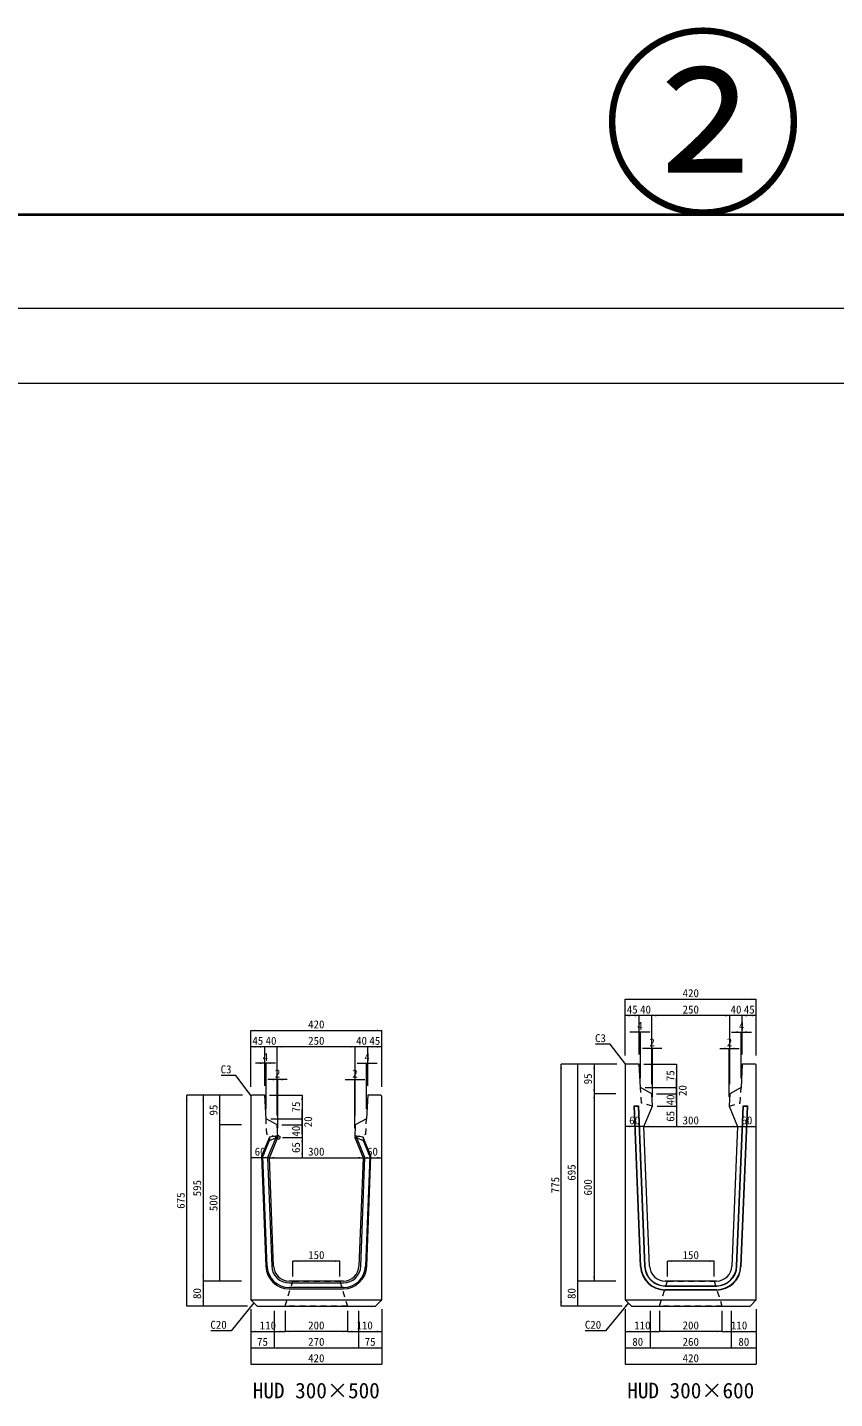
# Model space of a CAD drawing. Units: millimetres at full size. Extents: x 127218 to 153459, y 69919 to 78768.
# Drawn here: x 145294 to 147881, y 74377 to 78768 of the extents above; entities that cross this region are included whole.
import ezdxf
from ezdxf.enums import TextEntityAlignment as Align

# ---------------------------------------------------------------- set-up
doc = ezdxf.new("R2010")
doc.units = ezdxf.units.MM
doc.header["$LTSCALE"] = 25
doc.header["$PDMODE"] = 32
doc.header["$PDSIZE"] = 12.5
doc.linetypes.add('USER2', pattern=[1.35, 0.75, -0.6])
for name, color, linetype, lineweight in [('図枠', 7, 'Continuous', 5), ('寸法線', 7, 'Continuous', 9), ('引出線', 4, 'Continuous', 9), ('本体', 2, 'Continuous', 13), ('目地', 102, 'Continuous', 5)]:
    doc.layers.add(name, color=color, linetype=linetype, lineweight=lineweight)
doc.layers.add('文字', color=7, linetype='Continuous')
doc.layers.add('補助線', color=1, linetype='Continuous')
doc.styles.add('ＭＳ ゴシック', font='')
doc.styles.get('ＭＳ ゴシック').set_extended_font_data('MS Gothic')

# ---------------------------------------------------------------- blocks, each defined once
blk = doc.blocks.new('filled_arrow')
at = {"color": 0, "linetype": 'Continuous', "lineweight": -2}
blk.add_solid([(7.5, 1.25), (0, 0), (7.5, -1.25)], dxfattribs=at)

msp = doc.modelspace()

# ---------------------------------------------------------------- linework, layer by layer
at = {"layer": '図枠', "lineweight": 40}
msp.add_line((141609.12, 78169.05), (153309.12, 78169.05), dxfattribs=at)
at = {"layer": '図枠', "lineweight": 13}
for p, q in [((142059.12, 77869.05), (152859.12, 77869.05)), ((142059.12, 77629.05), (152859.12, 77629.05))]:
    msp.add_line(p, q, dxfattribs=at)
at = {"layer": '寸法線'}
for p, q in [((147209.93, 75655.96), (147629.93, 75655.96)), ((147209.93, 75475.46), (147209.93, 75655.96)), ((147629.93, 75475.46), (147629.93, 75655.96)), ((147254.93, 75603.46), (147209.93, 75603.46)), ((147209.93, 75475.46), (147209.93, 75603.46)), ((147324.93, 75603.46), (147224.93, 75603.46)), ((147254.93, 75478.46), (147254.93, 75603.46)), ((147254.93, 75478.46), (147254.93, 75603.46)), ((147544.93, 75603.46), (147294.93, 75603.46)), ((147294.93, 75383.46), (147294.93, 75603.46)), ((147294.93, 75383.46), (147294.93, 75603.46)), ((147614.93, 75603.46), (147514.93, 75603.46)), ((147544.93, 75383.46), (147544.93, 75603.46)), ((147544.93, 75383.46), (147544.93, 75603.46)), ((147629.93, 75603.46), (147584.93, 75603.46)), ((147584.93, 75478.46), (147584.93, 75603.46)), ((147584.93, 75478.46), (147584.93, 75603.46)), ((147629.93, 75475.46), (147629.93, 75603.46)), ((146009.93, 75555.96), (146429.93, 75555.96)), ((146009.93, 75375.46), (146009.93, 75555.96)), ((146429.93, 75375.46), (146429.93, 75555.96)), ((147288.93, 75550.96), (147224.93, 75550.96)), ((147254.93, 75478.46), (147254.93, 75550.96)), ((147258.93, 75403.46), (147258.93, 75550.96)), ((147550.93, 75550.96), (147614.93, 75550.96)), ((147580.93, 75403.46), (147580.93, 75550.96)), ((147584.93, 75478.46), (147584.93, 75550.96)), ((146054.93, 75503.46), (146009.93, 75503.46)), ((146009.93, 75375.46), (146009.93, 75503.46)), ((146124.93, 75503.46), (146024.93, 75503.46)), ((146054.93, 75378.46), (146054.93, 75503.46)), ((146054.93, 75378.46), (146054.93, 75503.46)), ((146344.93, 75503.46), (146094.93, 75503.46)), ((146094.93, 75283.46), (146094.93, 75503.46)), ((146094.93, 75283.46), (146094.93, 75503.46)), ((146414.93, 75503.46), (146314.93, 75503.46)), ((146344.93, 75283.46), (146344.93, 75503.46)), ((146344.93, 75283.46), (146344.93, 75503.46)), ((146429.93, 75503.46), (146384.93, 75503.46)), ((146384.93, 75378.46), (146384.93, 75503.46)), ((146384.93, 75378.46), (146384.93, 75503.46)), ((146429.93, 75375.46), (146429.93, 75503.46)), ((147326.93, 75498.46), (147264.93, 75498.46)), ((147294.93, 75383.46), (147294.93, 75498.46)), ((147296.93, 75343.46), (147296.93, 75498.46)), ((147512.93, 75498.46), (147574.93, 75498.46)), ((147542.93, 75343.46), (147542.93, 75498.46)), ((147544.93, 75383.46), (147544.93, 75498.46)), ((146088.93, 75450.96), (146024.93, 75450.96)), ((146054.93, 75378.46), (146054.93, 75450.96)), ((146058.93, 75303.46), (146058.93, 75450.96)), ((146350.93, 75450.96), (146414.93, 75450.96)), ((146380.93, 75303.46), (146380.93, 75450.96)), ((146384.93, 75378.46), (146384.93, 75450.96)), ((147004.93, 74673.46), (147004.93, 75448.46)), ((147182.93, 75448.46), (147004.93, 75448.46)), ((147057.43, 75448.46), (147057.43, 74753.46)), ((147182.93, 75448.46), (147057.43, 75448.46)), ((147109.93, 75448.46), (147109.93, 75353.46)), ((147182.93, 75448.46), (147109.93, 75448.46)), ((147269.93, 75448.46), (147374.22, 75448.46)), ((147374.22, 75448.46), (147374.22, 75373.46)), ((146126.93, 75398.46), (146064.93, 75398.46)), ((146094.93, 75283.46), (146094.93, 75398.46)), ((146096.93, 75243.46), (146096.93, 75398.46)), ((146312.93, 75398.46), (146374.93, 75398.46)), ((146342.93, 75243.46), (146342.93, 75398.46)), ((146344.93, 75283.46), (146344.93, 75398.46)), ((147374.22, 75323.46), (147374.22, 75403.46)), ((147109.93, 75353.46), (147109.93, 74753.46)), ((147179.93, 75353.46), (147109.93, 75353.46)), ((147179.93, 75353.46), (147109.93, 75353.46)), ((147273.93, 75373.46), (147374.22, 75373.46)), ((147273.93, 75373.46), (147374.22, 75373.46)), ((147309.93, 75353.46), (147374.22, 75353.46)), ((147309.93, 75353.46), (147374.22, 75353.46)), ((147374.22, 75383.46), (147374.22, 75283.46)), ((145804.93, 74673.46), (145804.93, 75348.46)), ((145982.93, 75348.46), (145804.93, 75348.46)), ((145857.43, 75348.46), (145857.43, 74753.46)), ((145982.93, 75348.46), (145857.43, 75348.46)), ((145909.93, 75348.46), (145909.93, 75253.46)), ((145982.93, 75348.46), (145909.93, 75348.46)), ((146069.93, 75348.46), (146174.22, 75348.46)), ((146174.22, 75348.46), (146174.22, 75273.46)), ((147311.93, 75313.46), (147374.22, 75313.46)), ((147311.93, 75313.46), (147374.22, 75313.46)), ((147374.22, 75313.46), (147374.22, 75248.46)), ((146073.93, 75273.46), (146174.22, 75273.46)), ((146073.93, 75273.46), (146174.22, 75273.46)), ((146174.22, 75223.46), (146174.22, 75303.46)), ((146174.22, 75283.46), (146174.22, 75183.46)), ((145909.93, 75253.46), (145909.93, 74753.46)), ((145979.93, 75253.46), (145909.93, 75253.46)), ((145979.93, 75253.46), (145909.93, 75253.46)), ((146109.93, 75253.46), (146174.22, 75253.46)), ((146109.93, 75253.46), (146174.22, 75253.46)), ((147269.93, 75248.46), (147209.93, 75248.46)), ((147269.93, 75248.46), (147569.93, 75248.46)), ((147284.93, 75248.46), (147374.22, 75248.46)), ((147569.93, 75248.46), (147629.93, 75248.46)), ((146111.93, 75213.46), (146174.22, 75213.46)), ((146111.93, 75213.46), (146174.22, 75213.46)), ((146174.22, 75213.46), (146174.22, 75148.46)), ((146069.93, 75148.46), (146009.93, 75148.46)), ((146069.93, 75148.46), (146369.93, 75148.46)), ((146084.93, 75148.46), (146174.22, 75148.46)), ((146369.93, 75148.46), (146429.93, 75148.46)), ((146294.93, 74817.19), (146144.93, 74817.19)), ((146144.93, 74768.46), (146144.93, 74817.19)), ((146294.93, 74768.46), (146294.93, 74817.19)), ((147494.93, 74817.19), (147344.93, 74817.19)), ((147344.93, 74768.46), (147344.93, 74817.19)), ((147494.93, 74768.46), (147494.93, 74817.19)), ((145857.43, 74753.46), (145857.43, 74673.46)), ((145979.93, 74753.46), (145857.43, 74753.46)), ((145979.93, 74753.46), (145857.43, 74753.46)), ((145979.93, 74753.46), (145909.93, 74753.46)), ((147057.43, 74753.46), (147057.43, 74673.46)), ((147179.93, 74753.46), (147057.43, 74753.46)), ((147179.93, 74753.46), (147057.43, 74753.46)), ((147179.93, 74753.46), (147109.93, 74753.46)), ((145999.93, 74673.46), (145804.93, 74673.46)), ((145999.93, 74673.46), (145857.43, 74673.46)), ((146009.93, 74663.46), (146009.93, 74539.38)), ((146009.93, 74663.46), (146009.93, 74486.88)), ((146009.93, 74663.46), (146009.93, 74591.88)), ((146084.93, 74658.46), (146084.93, 74539.38)), ((146119.93, 74658.46), (146119.93, 74591.88)), ((146319.93, 74658.46), (146319.93, 74591.88)), ((146354.93, 74658.46), (146354.93, 74539.38)), ((146429.93, 74663.46), (146429.93, 74539.38)), ((146429.93, 74663.46), (146429.93, 74486.88)), ((146429.93, 74663.46), (146429.93, 74591.88)), ((147199.93, 74673.46), (147004.93, 74673.46)), ((147199.93, 74673.46), (147057.43, 74673.46)), ((147209.93, 74663.46), (147209.93, 74539.38)), ((147209.93, 74663.46), (147209.93, 74486.88)), ((147209.93, 74663.46), (147209.93, 74591.88)), ((147289.93, 74658.46), (147289.93, 74539.38)), ((147319.93, 74658.46), (147319.93, 74591.88)), ((147519.93, 74658.46), (147519.93, 74591.88)), ((147549.93, 74658.46), (147549.93, 74539.38)), ((147629.93, 74663.46), (147629.93, 74539.38)), ((147629.93, 74663.46), (147629.93, 74486.88)), ((147629.93, 74663.46), (147629.93, 74591.88)), ((146084.93, 74643.46), (146084.93, 74539.38)), ((146119.93, 74643.46), (146119.93, 74591.88)), ((146319.93, 74643.46), (146319.93, 74591.88)), ((146354.93, 74643.46), (146354.93, 74539.38)), ((147289.93, 74643.46), (147289.93, 74539.38)), ((147319.93, 74643.46), (147319.93, 74591.88)), ((147519.93, 74643.46), (147519.93, 74591.88)), ((147549.93, 74643.46), (147549.93, 74539.38)), ((146009.93, 74591.88), (146119.93, 74591.88)), ((146319.93, 74591.88), (146119.93, 74591.88)), ((146319.93, 74591.88), (146429.93, 74591.88)), ((147209.93, 74591.88), (147319.93, 74591.88)), ((147519.93, 74591.88), (147319.93, 74591.88)), ((147519.93, 74591.88), (147629.93, 74591.88)), ((146009.93, 74539.38), (146084.93, 74539.38)), ((146084.93, 74539.38), (146354.93, 74539.38)), ((146354.93, 74539.38), (146429.93, 74539.38)), ((147209.93, 74539.38), (147289.93, 74539.38)), ((147289.93, 74539.38), (147549.93, 74539.38)), ((147549.93, 74539.38), (147629.93, 74539.38)), ((146009.93, 74486.88), (146429.93, 74486.88)), ((147209.93, 74486.88), (147629.93, 74486.88))]:
    msp.add_line(p, q, dxfattribs=at)
at = {"layer": '引出線'}
for points in [[(147211.43, 75446.96), (147161.55, 75511.83), (147114.89, 75511.83)], [(146011.43, 75346.96), (145961.55, 75411.83), (145914.89, 75411.83)], [(146019.93, 74683.46), (145946.63, 74593.86), (145881.74, 74593.86)], [(147219.93, 74683.46), (147146.63, 74593.86), (147081.74, 74593.86)]]:
    msp.add_lwpolyline(points, dxfattribs=at)
at = {"layer": '本体'}
for p, q in [((147287.99, 74801.44), (147269.93, 75248.46)), ((146306.8, 74753.46), (146133.07, 74753.46)), ((147501.91, 74753.46), (147337.95, 74753.46))]:
    msp.add_line(p, q, dxfattribs=at)
at = {"layer": '本体', "lineweight": 9}
for p, q in [((146009.93, 74693.46), (146429.93, 74693.46)), ((147209.93, 74693.46), (147629.93, 74693.46))]:
    msp.add_line(p, q, dxfattribs=at)
at = {"layer": '本体'}
for points in [[(147269.93, 75248.46), (147296.93, 75313.46), (147294.93, 75353.46), (147258.93, 75373.46), (147254.93, 75448.46), (147212.93, 75448.46), (147209.93, 75445.46), (147209.93, 74693.46), (147229.93, 74673.46), (147609.93, 74673.46), (147629.93, 74693.46), (147629.93, 75445.46), (147626.93, 75448.46), (147584.93, 75448.46), (147580.93, 75373.46), (147544.93, 75353.46), (147542.93, 75313.46), (147569.93, 75248.46), (147551.87, 74801.44)], [(146094.93, 75253.46), (146058.93, 75273.46), (146054.93, 75348.46), (146012.93, 75348.46), (146009.93, 75345.46), (146009.93, 74693.46), (146029.93, 74673.46), (146409.93, 74673.46), (146429.93, 74693.46), (146429.93, 75345.46), (146426.93, 75348.46), (146384.93, 75348.46), (146380.93, 75273.46), (146344.93, 75253.46), (146342.93, 75213.46), (146369.93, 75148.46), (146356.76, 74801.56)], [(146083.11, 74801.56), (146069.93, 75148.46), (146096.93, 75213.46), (146094.93, 75253.46)]]:
    msp.add_lwpolyline(points, dxfattribs=at)
at = {"layer": '本体', "linetype": 'USER2', "lineweight": 9}
for points in [[(147296.93, 75313.46), (147261.6, 75323.46), (147258.93, 75373.46)], [(147542.93, 75313.46), (147578.27, 75323.46), (147580.93, 75373.46)], [(146096.93, 75213.46), (146061.6, 75223.46), (146058.93, 75273.46)], [(146342.93, 75213.46), (146378.27, 75223.46), (146380.93, 75273.46)]]:
    msp.add_lwpolyline(points, dxfattribs=at)
for points in [[(146144.93, 74753.46), (146294.93, 74753.46), (146319.93, 74673.46), (146119.93, 74673.46)], [(147344.93, 74753.46), (147494.93, 74753.46), (147519.93, 74673.46), (147319.93, 74673.46)]]:
    msp.add_lwpolyline(points, close=True, dxfattribs=at)
at = {"layer": '本体'}
for centre, start, end in [((146133.07, 74803.46), 182.17474, 270), ((146306.8, 74803.46), 270, 357.82526), ((147337.95, 74803.46), 182.31372, 270), ((147501.91, 74803.46), 270, 357.68628)]:
    msp.add_arc(centre, 50, start, end, dxfattribs=at)
at = {"layer": '目地'}
for p, q in [((147238.24, 75314.46), (147239.28, 75313.46)), ((147252.25, 75314.46), (147251.29, 75313.46)), ((147251.29, 75313.46), (147272.01, 74800.79)), ((147601.62, 75314.46), (147580.85, 74800.27)), ((147587.61, 75314.46), (147588.57, 75313.46)), ((147601.62, 75314.46), (147600.58, 75313.46)), ((146070.05, 75213.92), (146070.18, 75203.8)), ((146089.94, 75212.26), (146096.93, 75213.46)), ((146349.93, 75212.26), (146342.93, 75213.46)), ((146369.81, 75213.92), (146369.68, 75203.8)), ((146063.89, 75149.54), (146077.11, 74801.33)), ((146083.11, 74801.56), (146069.93, 75148.46)), ((146306.8, 74753.46), (146133.07, 74753.46)), ((146133.07, 74747.46), (146306.8, 74747.46)), ((147337.95, 74738.46), (147501.91, 74738.46)), ((147337.95, 74737.46), (147501.91, 74737.46)), ((146306.8, 74732.46), (146133.07, 74732.46)), ((146133.07, 74728.46), (146306.8, 74728.46)), ((147501.91, 74725.46), (147337.95, 74725.46)), ((147501.91, 74724.46), (147337.95, 74724.46))]:
    msp.add_line(p, q, dxfattribs=at)
for points in [[(147259.02, 74800.27), (147238.24, 75314.46), (147252.25, 75314.46), (147273.01, 74800.83)], [(147260.02, 74800.31), (147239.28, 75313.46), (147251.29, 75313.46)], [(147566.86, 74800.83), (147587.61, 75314.46), (147601.62, 75314.46)], [(147567.86, 74800.79), (147588.57, 75313.46), (147600.58, 75313.46), (147579.85, 74800.31)], [(146069.93, 75148.46), (146096.93, 75213.46), (146096.68, 75218.49), (146070.05, 75213.92), (146044.74, 75152.99), (146058.12, 74800.61)], [(146062.12, 74800.76), (146048.77, 75152.26), (146070.23, 75203.92), (146089.94, 75212.26), (146063.89, 75149.54)], [(146381.74, 74800.61), (146395.12, 75152.99), (146369.81, 75213.92), (146343.18, 75218.49), (146342.93, 75213.46), (146369.93, 75148.46), (146356.76, 74801.56)], [(146362.76, 74801.33), (146375.98, 75149.54), (146349.93, 75212.26), (146369.68, 75203.8), (146391.09, 75152.26), (146377.74, 74800.76)]]:
    msp.add_lwpolyline(points, dxfattribs=at)
for centre, radius, start, end in [((146133.07, 74803.46), 75, 182.17474, 270), ((146133.07, 74803.46), 71, 182.17474, 270), ((146133.07, 74803.46), 56, 182.17474, 270), ((146133.07, 74803.46), 50, 182.17474, 270), ((146306.8, 74803.46), 50, 270, 357.82526), ((146306.8, 74803.46), 56, 270, 357.82526), ((146306.8, 74803.46), 71, 270, 357.82526), ((146306.8, 74803.46), 75, 270, 357.82526), ((147337.95, 74803.46), 79, 182.31372, 270), ((147337.95, 74803.46), 78, 182.31372, 270), ((147337.95, 74803.46), 66, 182.31372, 270), ((147337.95, 74803.46), 65, 182.31372, 270), ((147501.91, 74803.46), 65, 270, 357.68628), ((147501.91, 74803.46), 66, 270, 357.68628), ((147501.91, 74803.46), 78, 270, 357.68628), ((147501.91, 74803.46), 79, 270, 357.68628)]:
    msp.add_arc(centre, radius, start, end, dxfattribs=at)
msp.add_point((146096.93, 75213.46), dxfattribs=at)
msp.add_point((146096.93, 75213.46), dxfattribs=at)

# ---------------------------------------------------------------- block references
at = {"layer": '寸法線', "xscale": 2, "yscale": 2}
for p in [(147209.93, 75655.96), (147209.93, 75603.46), (147294.93, 75603.46), (147294.93, 75603.46), (147584.93, 75603.46), (147584.93, 75603.46), (146009.93, 75555.96), (147258.93, 75550.96), (147584.93, 75550.96), (146009.93, 75503.46), (146094.93, 75503.46), (146094.93, 75503.46), (146384.93, 75503.46), (146384.93, 75503.46), (147296.93, 75498.46), (147544.93, 75498.46), (146058.93, 75450.96), (146384.93, 75450.96), (146096.93, 75398.46), (146344.93, 75398.46), (147209.93, 75248.46), (147269.93, 75248.46), (147569.93, 75248.46), (146009.93, 75148.46), (146069.93, 75148.46), (146369.93, 75148.46), (146144.93, 74817.19), (147344.93, 74817.19), (146009.93, 74591.88), (146119.93, 74591.88), (146319.93, 74591.88), (147209.93, 74591.88), (147319.93, 74591.88), (147519.93, 74591.88), (146009.93, 74539.38), (146084.93, 74539.38), (146354.93, 74539.38), (147209.93, 74539.38), (147289.93, 74539.38), (147549.93, 74539.38), (146009.93, 74486.88), (147209.93, 74486.88)]:
    msp.add_blockref('filled_arrow', p, dxfattribs=at)
for p, rotation in [((147629.93, 75655.96), 180), ((147254.93, 75603.46), 180), ((147254.93, 75603.46), 180), ((147544.93, 75603.46), 180), ((147544.93, 75603.46), 180), ((147629.93, 75603.46), 180), ((146429.93, 75555.96), 180), ((147254.93, 75550.96), 180), ((147580.93, 75550.96), 180), ((146054.93, 75503.46), 180), ((146054.93, 75503.46), 180), ((146344.93, 75503.46), 180), ((146344.93, 75503.46), 180), ((146429.93, 75503.46), 180), ((147294.93, 75498.46), 180), ((147542.93, 75498.46), 180), ((146054.93, 75450.96), 180), ((146380.93, 75450.96), 180), ((147004.93, 75448.46), 270), ((147057.43, 75448.46), 270), ((147109.93, 75448.46), 270), ((147374.22, 75448.46), 270), ((146094.93, 75398.46), 180), ((146342.93, 75398.46), 180), ((147109.93, 75353.46), 90), ((147109.93, 75353.46), 270), ((147374.22, 75373.46), 90), ((147374.22, 75373.46), 90), ((147374.22, 75353.46), 90), ((147374.22, 75353.46), 270), ((145804.93, 75348.46), 270), ((145857.43, 75348.46), 270), ((145909.93, 75348.46), 270), ((146174.22, 75348.46), 270), ((147374.22, 75313.46), 270), ((147374.22, 75313.46), 270), ((145909.93, 75253.46), 90), ((146174.22, 75273.46), 90), ((146174.22, 75273.46), 90), ((146174.22, 75253.46), 90), ((145909.93, 75253.46), 270), ((146174.22, 75253.46), 270), ((147269.93, 75248.46), 180), ((147374.22, 75248.46), 90), ((147569.93, 75248.46), 180), ((147629.93, 75248.46), 180), ((146174.22, 75213.46), 270), ((146174.22, 75213.46), 270), ((146069.93, 75148.46), 180), ((146174.22, 75148.46), 90), ((146369.93, 75148.46), 180), ((146429.93, 75148.46), 180), ((146294.93, 74817.19), 180), ((147494.93, 74817.19), 180), ((145857.43, 74753.46), 90), ((145857.43, 74753.46), 270), ((145909.93, 74753.46), 90), ((147057.43, 74753.46), 90), ((147057.43, 74753.46), 270), ((147109.93, 74753.46), 90), ((145804.93, 74673.46), 90), ((145857.43, 74673.46), 90), ((147004.93, 74673.46), 90), ((147057.43, 74673.46), 90), ((146119.93, 74591.88), 180), ((146319.93, 74591.88), 180), ((146429.93, 74591.88), 180), ((147319.93, 74591.88), 180), ((147519.93, 74591.88), 180), ((147629.93, 74591.88), 180), ((146084.93, 74539.38), 180), ((146354.93, 74539.38), 180), ((146429.93, 74539.38), 180), ((147289.93, 74539.38), 180), ((147549.93, 74539.38), 180), ((147629.93, 74539.38), 180), ((146429.93, 74486.88), 180), ((147629.93, 74486.88), 180)]:
    msp.add_blockref('filled_arrow', p, dxfattribs=dict(at, rotation=rotation))
at = {"layer": '引出線', "xscale": 2, "yscale": 2}
for p, rotation in [((147211.43, 75446.96), 127.6), ((146011.43, 75346.96), 127.6), ((146019.93, 74683.46), 230.7), ((147219.93, 74683.46), 230.7)]:
    msp.add_blockref('filled_arrow', p, dxfattribs=dict(at, rotation=rotation))

# ---------------------------------------------------------------- texts
at = {"layer": '寸法線', "style": 'ＭＳ ゴシック'}
for s, p in [('420', (147419.93, 75675.46)), ('45', (147232.43, 75622.96)), ('40', (147274.93, 75622.96)), ('250', (147419.93, 75622.96)), ('40', (147564.93, 75622.96)), ('45', (147607.43, 75622.96)), ('420', (146219.93, 75575.46)), ('4', (147256.93, 75570.46)), ('4', (147582.93, 75570.46)), ('45', (146032.43, 75522.96)), ('40', (146074.93, 75522.96)), ('250', (146219.93, 75522.96)), ('40', (146364.93, 75522.96)), ('45', (146407.43, 75522.96)), ('2', (147295.93, 75517.96)), ('2', (147543.93, 75517.96)), ('4', (146056.93, 75470.46)), ('4', (146382.93, 75470.46)), ('2', (146095.93, 75417.96)), ('2', (146343.93, 75417.96)), ('60', (147239.93, 75267.96)), ('300', (147419.93, 75267.96)), ('60', (147599.93, 75267.96)), ('60', (146039.93, 75167.96)), ('300', (146219.93, 75167.96)), ('60', (146399.93, 75167.96)), ('150', (146219.93, 74836.69)), ('150', (147419.93, 74836.69)), ('110', (146064.93, 74611.38)), ('200', (146219.93, 74611.38)), ('110', (146374.93, 74611.38)), ('110', (147264.93, 74611.38)), ('200', (147419.93, 74611.38)), ('110', (147574.93, 74611.38)), ('75', (146047.43, 74558.88)), ('270', (146219.93, 74558.88)), ('75', (146392.43, 74558.88)), ('80', (147249.93, 74558.88)), ('260', (147419.93, 74558.88)), ('80', (147589.93, 74558.88)), ('420', (146219.93, 74506.38)), ('420', (147419.93, 74506.38))]:
    msp.add_text(s, height=25.63, dxfattribs=at).set_placement(p, align=Align.MIDDLE_CENTER)
for s, p in [('95', (147090.43, 75400.96)), ('75', (147354.72, 75410.96)), ('20', (147393.72, 75363.46)), ('95', (145890.43, 75300.96)), ('75', (146154.72, 75310.96)), ('40', (147354.72, 75333.46)), ('20', (146193.72, 75263.46)), ('65', (147354.72, 75280.96)), ('40', (146154.72, 75233.46)), ('65', (146154.72, 75180.96)), ('695', (147037.93, 75100.96)), ('595', (145837.93, 75050.96)), ('775', (146985.43, 75060.96)), ('600', (147090.43, 75053.46)), ('675', (145785.43, 75010.96)), ('500', (145890.43, 75003.46)), ('80', (145837.93, 74713.46)), ('80', (147037.93, 74713.46))]:
    msp.add_text(s, height=25.63, rotation=90, dxfattribs=at).set_placement(p, align=Align.MIDDLE_CENTER)
at = {"layer": '引出線', "style": 'ＭＳ ゴシック'}
for s, p in [('C3', (147130.72, 75544.23)), ('C3', (145930.72, 75444.23)), ('C20', (145906.69, 74626.26)), ('C20', (147106.69, 74626.26))]:
    msp.add_text(s, height=25.63, dxfattribs=at).set_placement(p, align=Align.TOP_CENTER)
at = {"layer": '文字', "style": 'ＭＳ ゴシック'}
for s, p in [('HUD 300×500', (146219.93, 74402.79)), ('HUD 300×600', (147419.93, 74402.79))]:
    msp.add_text(s, height=49.84, dxfattribs=at).set_placement(p, align=Align.MIDDLE_CENTER)
at = {"layer": '補助線', "style": 'ＭＳ ゴシック'}
msp.add_text('②', height=474.7, dxfattribs=at).set_placement((147459.12, 78078.01), align=Align.BOTTOM_CENTER)

doc.saveas('drawing.dxf')
